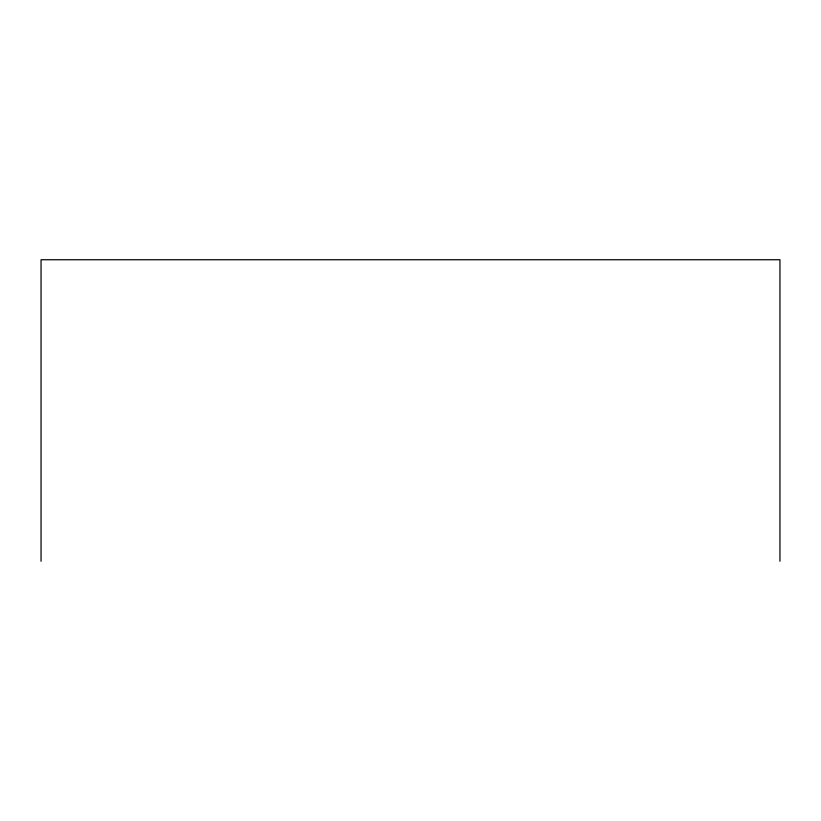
<?xml version="1.0" encoding="UTF-8"?>
<svg xmlns="http://www.w3.org/2000/svg" width="821" height="821" viewBox="0 0 821 821"><rect width="100%" height="100%" fill="white"/><g stroke="black" fill="none" stroke-linecap="round" stroke-linejoin="round"><path stroke-width="1.23" d="M779.95 561.256L779.95 259.744L41.05 259.744L41.05 561.256"/></g></svg>
